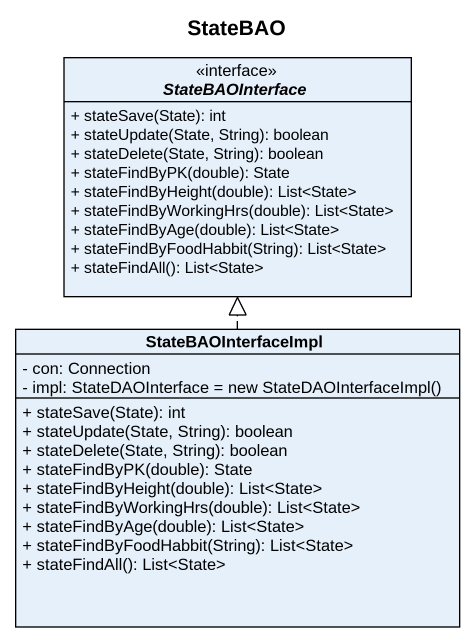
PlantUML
@startuml
title StateBAO
hide circle
hide empty members
skinparam classAttributeIconSize 0
interface StateBAOInterface <<interface>> {
  + stateSave(State): int
  + stateUpdate(State, String): boolean
  + stateDelete(State, String): boolean
  + stateFindByPK(double): State
  + stateFindByHeight(double): List<State>
  + stateFindByWorkingHrs(double): List<State>
  + stateFindByAge(double): List<State>
  + stateFindByFoodHabbit(String): List<State>
  + stateFindAll(): List<State>
}
class StateBAOInterfaceImpl {
  - con: Connection
  {field} - impl: StateDAOInterface = new StateDAOInterfaceImpl()
  + stateSave(State): int
  + stateUpdate(State, String): boolean
  + stateDelete(State, String): boolean
  + stateFindByPK(double): State
  + stateFindByHeight(double): List<State>
  + stateFindByWorkingHrs(double): List<State>
  + stateFindByAge(double): List<State>
  + stateFindByFoodHabbit(String): List<State>
  + stateFindAll(): List<State>
}
StateBAOInterfaceImpl .up.|> StateBAOInterface
@enduml
